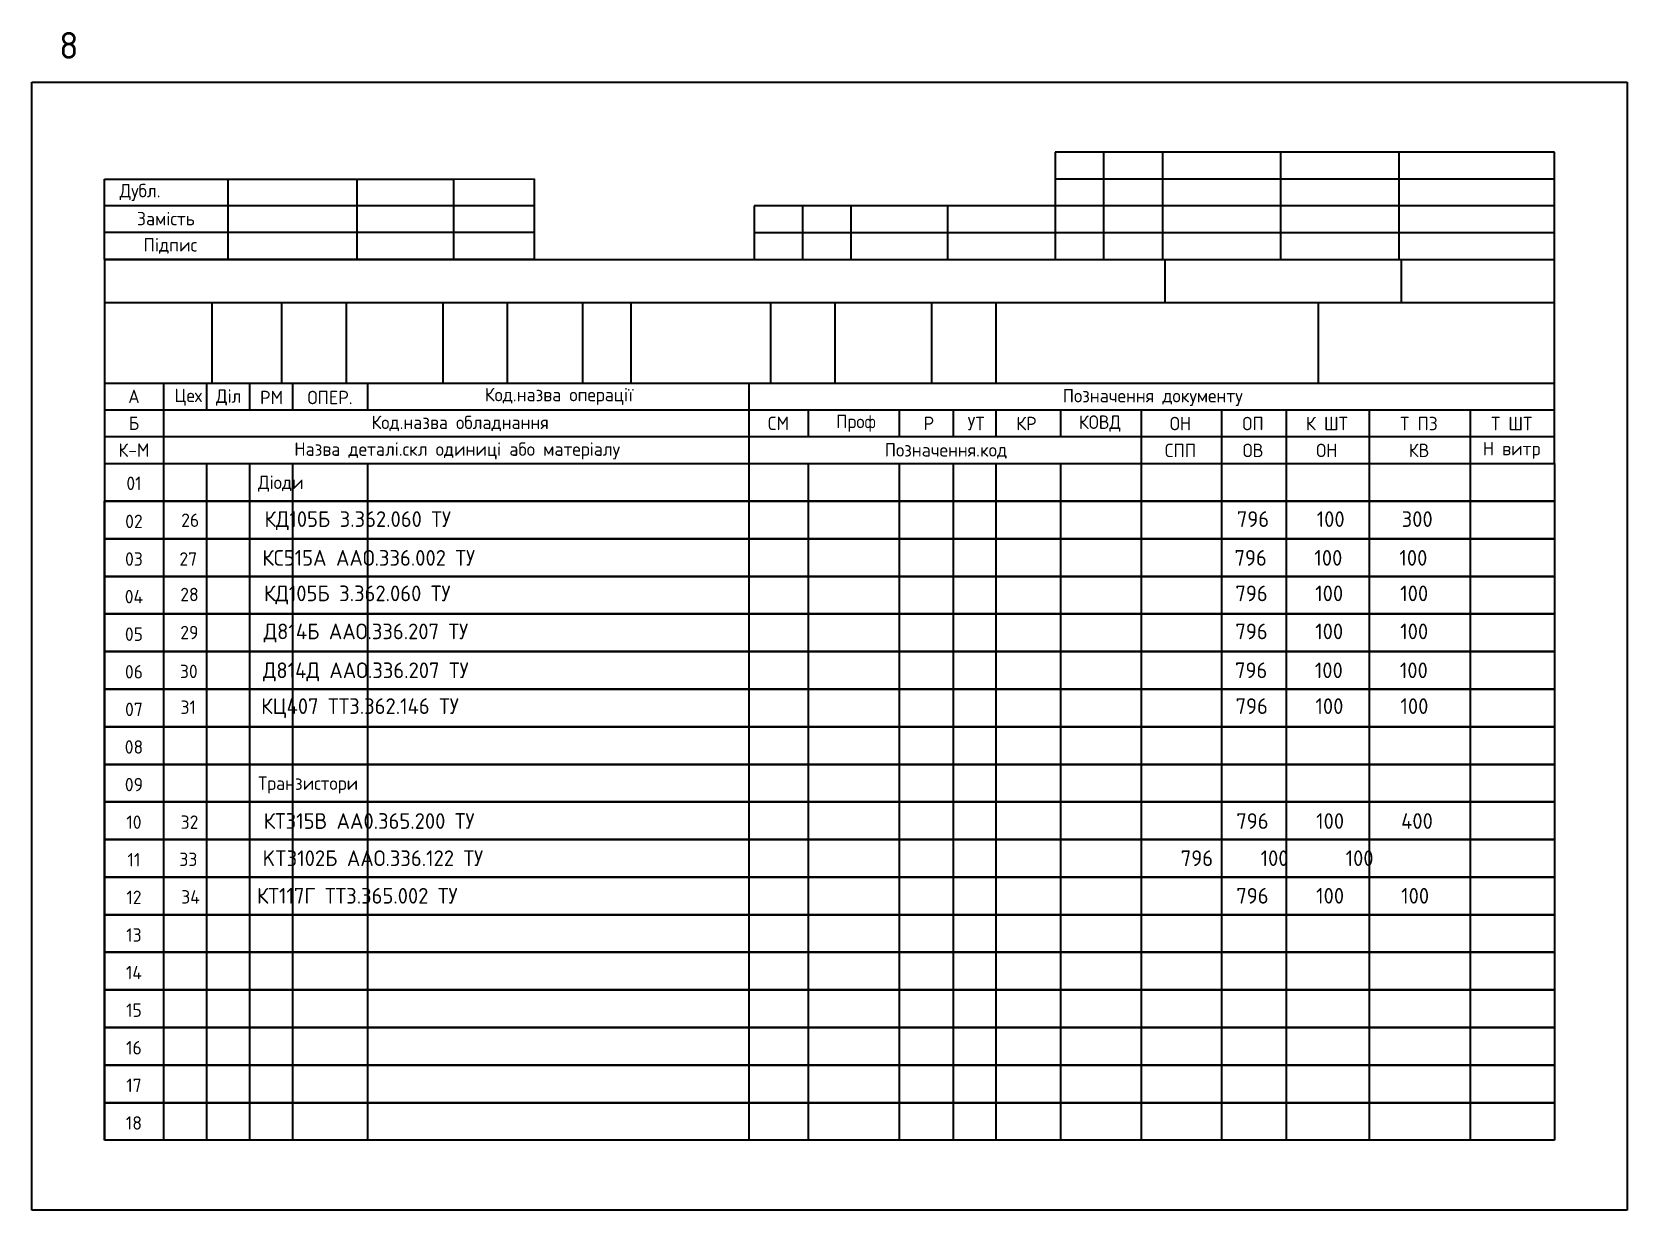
# Model space of a CAD drawing. Header units: millimetres. Extents: x -666 to 353, y -2321 to 561.
# Drawn here: x 52.6 to 349.6, y -1585 to -1365.6 of the extents above; entities that cross this region are included whole.
import ezdxf

# ---------------------------------------------------------------- set-up
doc = ezdxf.new("R2010")
doc.units = ezdxf.units.MM
doc.layers.get('0').update_dxf_attribs({"lineweight": 35})
doc.layers.add('Текст', color=7, linetype='Continuous')
doc.styles.get("Standard").update_dxf_attribs({"font": 'GOST_B.TTF'})

# ---------------------------------------------------------------- blocks, each defined once
blk = doc.blocks.new('*U7')
for p, q in [((11, 0), (270, 0)), ((11, 0), (11, -7)), ((120, 0), (120, -7)), ((131, 0), (131, -7)), ((148, 0), (148, -7)), ((158, 0), (158, -7)), ((166, 0), (166, -7)), ((178, 0), (178, -7)), ((193, 0), (193, -7)), ((208, 0), (208, -7)), ((220, 0), (220, -7)), ((235.5, 0), (235.5, -7)), ((254.3, 0), (254.3, -7)), ((270, 0), (270, -7)), ((270, -7), (11, -7))]:
    blk.add_line(p, q)

msp = doc.modelspace()

# ---------------------------------------------------------------- linework, layer by layer
for p, q in [((52.58, -1584.99), (52.58, -1374.99)), ((52.58, -1374.99), (349.58, -1374.99)), ((349.58, -1374.99), (349.58, -1584.99)), ((252.08, -1387.99), (243.08, -1387.99)), ((243.08, -1387.99), (243.08, -1397.99)), ((263.08, -1387.99), (252.08, -1387.99)), ((252.08, -1387.99), (252.08, -1407.99)), ((285.08, -1387.99), (263.08, -1387.99)), ((263.08, -1387.99), (263.08, -1407.99)), ((307.08, -1387.99), (285.08, -1387.99)), ((285.08, -1387.99), (285.08, -1407.99)), ((336.08, -1387.99), (307.08, -1387.99)), ((307.08, -1387.99), (307.08, -1407.99)), ((336.08, -1407.99), (336.08, -1387.99)), ((66.08, -1393.04), (89.08, -1393.04)), ((66.08, -1407.99), (66.08, -1393.04)), ((89.08, -1393.04), (113.08, -1393.04)), ((89.08, -1393.04), (89.08, -1407.99)), ((113.08, -1393.04), (131.08, -1393.04)), ((113.08, -1393.04), (113.08, -1407.99)), ((131.08, -1393.04), (146.08, -1392.99)), ((131.08, -1393.04), (131.08, -1407.99)), ((146.08, -1392.99), (146.08, -1397.99)), ((243.08, -1392.99), (336.08, -1392.99)), ((146.08, -1397.99), (66.08, -1397.99)), ((146.08, -1397.99), (146.08, -1402.99)), ((196.08, -1397.99), (187.08, -1397.99)), ((187.08, -1397.99), (187.08, -1407.99)), ((205.08, -1397.99), (196.08, -1397.99)), ((196.08, -1397.99), (196.08, -1407.99)), ((223.08, -1397.99), (205.08, -1397.99)), ((205.08, -1397.99), (205.08, -1407.99)), ((243.08, -1397.99), (223.08, -1397.99)), ((223.08, -1397.99), (223.08, -1407.99)), ((336.08, -1397.99), (243.08, -1397.99)), ((243.08, -1397.99), (243.08, -1407.99)), ((146.08, -1402.99), (66.08, -1402.99)), ((146.08, -1402.99), (146.08, -1407.99)), ((187.08, -1402.99), (336.08, -1402.99)), ((146.08, -1407.99), (66.08, -1407.99)), ((66.08, -1407.99), (336.08, -1407.99)), ((66.08, -1407.99), (66.08, -1415.99)), ((263.58, -1415.99), (263.58, -1407.99)), ((307.58, -1415.99), (307.58, -1407.99)), ((336.08, -1415.99), (336.08, -1407.99)), ((66.08, -1415.99), (336.08, -1415.99)), ((66.08, -1415.99), (66.08, -1420.99)), ((86.08, -1415.99), (86.08, -1430.99)), ((99.08, -1415.99), (99.08, -1430.99)), ((111.08, -1415.99), (111.08, -1430.99)), ((129.08, -1415.99), (129.08, -1430.99)), ((141.08, -1415.99), (141.08, -1430.99)), ((155.08, -1415.99), (155.08, -1430.99)), ((164.08, -1415.99), (164.08, -1430.99)), ((190.08, -1415.99), (190.08, -1430.99)), ((202.08, -1415.99), (202.08, -1430.99)), ((220.08, -1415.99), (220.08, -1430.99)), ((232.08, -1415.99), (232.08, -1430.99)), ((292.08, -1415.99), (292.08, -1430.99)), ((336.08, -1430.99), (336.08, -1415.99)), ((66.08, -1420.99), (66.08, -1425.99)), ((66.08, -1425.99), (66.08, -1430.99)), ((66.08, -1430.99), (336.08, -1430.99)), ((66.08, -1430.99), (66.08, -1435.99)), ((77.08, -1430.99), (77.08, -1445.99)), ((85.08, -1430.99), (85.08, -1435.99)), ((93.08, -1430.99), (93.08, -1435.99)), ((101.08, -1430.99), (101.08, -1435.99)), ((115.08, -1430.99), (115.08, -1435.99)), ((186.08, -1430.99), (186.08, -1435.99)), ((336.08, -1445.99), (336.08, -1430.99)), ((66.08, -1435.99), (336.08, -1435.99)), ((66.08, -1435.99), (66.08, -1445.99)), ((186.08, -1435.99), (186.08, -1440.99)), ((197.08, -1435.99), (197.08, -1440.99)), ((214.08, -1435.99), (214.08, -1440.99)), ((224.08, -1435.99), (224.08, -1440.99)), ((232.08, -1435.99), (232.08, -1440.99)), ((244.08, -1435.99), (244.08, -1440.99)), ((259.08, -1435.99), (259.08, -1440.99)), ((274.08, -1435.99), (274.08, -1440.99)), ((286.08, -1435.99), (286.08, -1440.99)), ((301.58, -1435.99), (301.58, -1440.99)), ((320.38, -1435.99), (320.38, -1440.99)), ((336.08, -1440.99), (66.08, -1440.99)), ((186.08, -1440.99), (186.08, -1445.99)), ((259.08, -1440.99), (259.08, -1445.99)), ((274.08, -1440.99), (274.08, -1445.99)), ((286.08, -1440.99), (286.08, -1445.99)), ((301.58, -1440.99), (301.58, -1445.99)), ((320.38, -1440.99), (320.38, -1445.99)), ((66.08, -1445.99), (336.08, -1445.99)), ((66.08, -1445.99), (66.08, -1571.99)), ((77.08, -1445.99), (77.08, -1571.99)), ((85.08, -1445.99), (85.08, -1459.99)), ((93.08, -1445.99), (93.08, -1459.99)), ((101.08, -1445.99), (101.08, -1459.99)), ((115.08, -1445.99), (115.08, -1459.99)), ((77.08, -1452.99), (66.08, -1452.99)), ((66.08, -1452.99), (336.08, -1452.99)), ((66.08, -1459.99), (66.08, -1452.99)), ((77.08, -1452.99), (77.08, -1459.99)), ((186.08, -1452.99), (186.08, -1459.99)), ((197.08, -1452.99), (197.08, -1459.99)), ((214.08, -1452.99), (214.08, -1459.99)), ((224.08, -1452.99), (224.08, -1459.99)), ((232.08, -1452.99), (232.08, -1459.99)), ((244.08, -1452.99), (244.08, -1459.99)), ((259.08, -1452.99), (259.08, -1459.99)), ((274.08, -1452.99), (274.08, -1459.99)), ((286.08, -1452.99), (286.08, -1459.99)), ((301.58, -1452.99), (301.58, -1459.99)), ((320.38, -1452.99), (320.38, -1459.99)), ((336.08, -1452.99), (336.08, -1459.99)), ((77.08, -1459.99), (66.08, -1459.99)), ((77.08, -1459.99), (66.08, -1459.99)), ((336.08, -1459.99), (66.08, -1459.99)), ((66.08, -1459.99), (336.08, -1459.99)), ((66.08, -1466.99), (66.08, -1459.99)), ((77.08, -1459.99), (77.08, -1466.99)), ((85.08, -1459.99), (85.08, -1466.99)), ((93.08, -1459.99), (93.08, -1466.99)), ((101.08, -1459.99), (101.08, -1466.99)), ((115.08, -1459.99), (115.08, -1466.99)), ((186.08, -1459.99), (186.08, -1466.99)), ((197.08, -1459.99), (197.08, -1466.99)), ((214.08, -1459.99), (214.08, -1466.99)), ((224.08, -1459.99), (224.08, -1466.99)), ((232.08, -1459.99), (232.08, -1466.99)), ((244.08, -1459.99), (244.08, -1466.99)), ((259.08, -1459.99), (259.08, -1466.99)), ((274.08, -1459.99), (274.08, -1466.99)), ((286.08, -1459.99), (286.08, -1466.99)), ((301.58, -1459.99), (301.58, -1466.99)), ((320.38, -1459.99), (320.38, -1466.99)), ((336.08, -1459.99), (336.08, -1466.99)), ((77.08, -1466.99), (66.08, -1466.99)), ((336.08, -1466.99), (66.08, -1466.99)), ((66.08, -1466.99), (336.08, -1466.99)), ((66.08, -1473.99), (66.08, -1466.99)), ((77.08, -1466.99), (77.08, -1473.99)), ((85.08, -1466.99), (85.08, -1473.99)), ((93.08, -1466.99), (93.08, -1473.99)), ((93.08, -1466.99), (93.08, -1473.99)), ((101.08, -1466.99), (101.08, -1473.99)), ((115.08, -1466.99), (115.08, -1473.99)), ((186.08, -1466.99), (186.08, -1473.99)), ((197.08, -1466.99), (197.08, -1473.99)), ((214.08, -1466.99), (214.08, -1473.99)), ((224.08, -1466.99), (224.08, -1473.99)), ((232.08, -1466.99), (232.08, -1473.99)), ((244.08, -1466.99), (244.08, -1473.99)), ((259.08, -1466.99), (259.08, -1473.99)), ((274.08, -1466.99), (274.08, -1473.99)), ((286.08, -1466.99), (286.08, -1473.99)), ((301.58, -1466.99), (301.58, -1473.99)), ((320.38, -1466.99), (320.38, -1473.99)), ((336.08, -1466.99), (336.08, -1473.99)), ((77.08, -1473.99), (66.08, -1473.99)), ((336.08, -1473.99), (66.08, -1473.99)), ((66.08, -1473.99), (336.08, -1473.99)), ((66.08, -1480.99), (66.08, -1473.99)), ((77.08, -1473.99), (77.08, -1480.99)), ((85.08, -1473.99), (85.08, -1480.99)), ((93.08, -1473.99), (93.08, -1480.99)), ((93.08, -1473.99), (93.08, -1480.99)), ((101.08, -1473.99), (101.08, -1480.99)), ((115.08, -1473.99), (115.08, -1480.99)), ((186.08, -1473.99), (186.08, -1480.99)), ((197.08, -1473.99), (197.08, -1480.99)), ((214.08, -1473.99), (214.08, -1480.99)), ((224.08, -1473.99), (224.08, -1480.99)), ((232.08, -1473.99), (232.08, -1480.99)), ((244.08, -1473.99), (244.08, -1480.99)), ((259.08, -1473.99), (259.08, -1480.99)), ((274.08, -1473.99), (274.08, -1480.99)), ((286.08, -1473.99), (286.08, -1480.99)), ((301.58, -1473.99), (301.58, -1480.99)), ((320.38, -1473.99), (320.38, -1480.99)), ((336.08, -1473.99), (336.08, -1480.99)), ((77.08, -1480.99), (66.08, -1480.99)), ((77.08, -1480.99), (66.08, -1480.99)), ((336.08, -1480.99), (66.08, -1480.99)), ((66.08, -1480.99), (336.08, -1480.99)), ((66.08, -1487.99), (66.08, -1480.99)), ((77.08, -1480.99), (77.08, -1487.99)), ((85.08, -1480.99), (85.08, -1487.99)), ((93.08, -1480.99), (93.08, -1487.99)), ((93.08, -1480.99), (93.08, -1487.99)), ((101.08, -1480.99), (101.08, -1487.99)), ((115.08, -1480.99), (115.08, -1487.99)), ((186.08, -1480.99), (186.08, -1487.99)), ((197.08, -1480.99), (197.08, -1487.99)), ((214.08, -1480.99), (214.08, -1487.99)), ((224.08, -1480.99), (224.08, -1487.99)), ((232.08, -1480.99), (232.08, -1487.99)), ((244.08, -1480.99), (244.08, -1487.99)), ((259.08, -1480.99), (259.08, -1487.99)), ((274.08, -1480.99), (274.08, -1487.99)), ((286.08, -1480.99), (286.08, -1487.99)), ((301.58, -1480.99), (301.58, -1487.99)), ((320.38, -1480.99), (320.38, -1487.99)), ((336.08, -1480.99), (336.08, -1487.99)), ((77.08, -1487.99), (66.08, -1487.99)), ((336.08, -1487.99), (66.08, -1487.99)), ((66.08, -1487.99), (336.08, -1487.99)), ((66.08, -1494.99), (66.08, -1487.99)), ((77.08, -1487.99), (77.08, -1494.99)), ((85.08, -1487.99), (85.08, -1494.99)), ((93.08, -1487.99), (93.08, -1494.99)), ((93.08, -1487.99), (93.08, -1494.99)), ((101.08, -1487.99), (101.08, -1494.99)), ((115.08, -1487.99), (115.08, -1494.99)), ((186.08, -1487.99), (186.08, -1494.99)), ((197.08, -1487.99), (197.08, -1494.99)), ((214.08, -1487.99), (214.08, -1494.99)), ((224.08, -1487.99), (224.08, -1494.99)), ((232.08, -1487.99), (232.08, -1494.99)), ((244.08, -1487.99), (244.08, -1494.99)), ((259.08, -1487.99), (259.08, -1494.99)), ((274.08, -1487.99), (274.08, -1494.99)), ((286.08, -1487.99), (286.08, -1494.99)), ((301.58, -1487.99), (301.58, -1494.99)), ((320.38, -1487.99), (320.38, -1494.99)), ((336.08, -1487.99), (336.08, -1494.99)), ((77.08, -1494.99), (66.08, -1494.99)), ((336.08, -1494.99), (66.08, -1494.99)), ((66.08, -1494.99), (336.08, -1494.99)), ((66.08, -1501.99), (66.08, -1494.99)), ((77.08, -1494.99), (77.08, -1501.99)), ((85.08, -1494.99), (85.08, -1501.99)), ((93.08, -1494.99), (93.08, -1501.99)), ((101.08, -1494.99), (101.08, -1501.99)), ((115.08, -1494.99), (115.08, -1501.99)), ((186.08, -1494.99), (186.08, -1501.99)), ((197.08, -1494.99), (197.08, -1501.99)), ((214.08, -1494.99), (214.08, -1501.99)), ((224.08, -1494.99), (224.08, -1501.99)), ((232.08, -1494.99), (232.08, -1501.99)), ((244.08, -1494.99), (244.08, -1501.99)), ((259.08, -1494.99), (259.08, -1501.99)), ((274.08, -1494.99), (274.08, -1501.99)), ((286.08, -1494.99), (286.08, -1501.99)), ((301.58, -1494.99), (301.58, -1501.99)), ((320.38, -1494.99), (320.38, -1501.99)), ((336.08, -1494.99), (336.08, -1501.99)), ((77.08, -1501.99), (66.08, -1501.99)), ((77.08, -1501.99), (66.08, -1501.99)), ((336.08, -1501.99), (66.08, -1501.99)), ((66.08, -1501.99), (336.08, -1501.99)), ((66.08, -1508.99), (66.08, -1501.99)), ((77.08, -1501.99), (77.08, -1508.99)), ((85.08, -1501.99), (85.08, -1508.99)), ((93.08, -1501.99), (93.08, -1508.99)), ((101.08, -1501.99), (101.08, -1508.99)), ((115.08, -1501.99), (115.08, -1508.99)), ((186.08, -1501.99), (186.08, -1508.99)), ((197.08, -1501.99), (197.08, -1508.99)), ((214.08, -1501.99), (214.08, -1508.99)), ((224.08, -1501.99), (224.08, -1508.99)), ((232.08, -1501.99), (232.08, -1508.99)), ((244.08, -1501.99), (244.08, -1508.99)), ((259.08, -1501.99), (259.08, -1508.99)), ((274.08, -1501.99), (274.08, -1508.99)), ((286.08, -1501.99), (286.08, -1508.99)), ((301.58, -1501.99), (301.58, -1508.99)), ((320.38, -1501.99), (320.38, -1508.99)), ((336.08, -1501.99), (336.08, -1508.99)), ((77.08, -1508.99), (66.08, -1508.99)), ((336.08, -1508.99), (66.08, -1508.99)), ((66.08, -1508.99), (336.08, -1508.99)), ((66.08, -1515.99), (66.08, -1508.99)), ((77.08, -1508.99), (77.08, -1515.99)), ((85.08, -1508.99), (85.08, -1515.99)), ((93.08, -1508.99), (93.08, -1515.99)), ((101.08, -1508.99), (101.08, -1515.99)), ((115.08, -1508.99), (115.08, -1515.99)), ((186.08, -1508.99), (186.08, -1515.99)), ((197.08, -1508.99), (197.08, -1515.99)), ((214.08, -1508.99), (214.08, -1515.99)), ((224.08, -1508.99), (224.08, -1515.99)), ((232.08, -1508.99), (232.08, -1515.99)), ((244.08, -1508.99), (244.08, -1515.99)), ((259.08, -1508.99), (259.08, -1515.99)), ((274.08, -1508.99), (274.08, -1515.99)), ((286.08, -1508.99), (286.08, -1515.99)), ((301.58, -1508.99), (301.58, -1515.99)), ((320.38, -1508.99), (320.38, -1515.99)), ((336.08, -1508.99), (336.08, -1515.99)), ((77.08, -1515.99), (66.08, -1515.99)), ((336.08, -1515.99), (66.08, -1515.99)), ((66.08, -1515.99), (336.08, -1515.99)), ((66.08, -1522.99), (66.08, -1515.99)), ((77.08, -1515.99), (77.08, -1522.99)), ((85.08, -1515.99), (85.08, -1522.99)), ((93.08, -1515.99), (93.08, -1522.99)), ((101.08, -1515.99), (101.08, -1522.99)), ((115.08, -1515.99), (115.08, -1522.99)), ((186.08, -1515.99), (186.08, -1522.99)), ((197.08, -1515.99), (197.08, -1522.99)), ((214.08, -1515.99), (214.08, -1522.99)), ((224.08, -1515.99), (224.08, -1522.99)), ((232.08, -1515.99), (232.08, -1522.99)), ((244.08, -1515.99), (244.08, -1522.99)), ((259.08, -1515.99), (259.08, -1522.99)), ((274.08, -1515.99), (274.08, -1522.99)), ((286.08, -1515.99), (286.08, -1522.99)), ((301.58, -1515.99), (301.58, -1522.99)), ((320.38, -1515.99), (320.38, -1522.99)), ((336.08, -1515.99), (336.08, -1522.99)), ((77.08, -1522.99), (66.08, -1522.99)), ((77.08, -1522.99), (66.08, -1522.99)), ((336.08, -1522.99), (66.08, -1522.99)), ((66.08, -1522.99), (336.08, -1522.99)), ((66.08, -1529.99), (66.08, -1522.99)), ((77.08, -1522.99), (77.08, -1529.99)), ((85.08, -1522.99), (85.08, -1529.99)), ((93.08, -1522.99), (93.08, -1529.99)), ((101.08, -1522.99), (101.08, -1529.99)), ((115.08, -1522.99), (115.08, -1529.99)), ((186.08, -1522.99), (186.08, -1529.99)), ((197.08, -1522.99), (197.08, -1529.99)), ((214.08, -1522.99), (214.08, -1529.99)), ((224.08, -1522.99), (224.08, -1529.99)), ((232.08, -1522.99), (232.08, -1529.99)), ((244.08, -1522.99), (244.08, -1529.99)), ((259.08, -1522.99), (259.08, -1529.99)), ((274.08, -1522.99), (274.08, -1529.99)), ((286.08, -1522.99), (286.08, -1529.99)), ((301.58, -1522.99), (301.58, -1529.99)), ((320.38, -1522.99), (320.38, -1529.99)), ((336.08, -1522.99), (336.08, -1529.99)), ((77.08, -1529.99), (66.08, -1529.99)), ((336.08, -1529.99), (66.08, -1529.99)), ((66.08, -1529.99), (336.08, -1529.99)), ((66.08, -1536.99), (66.08, -1529.99)), ((77.08, -1529.99), (77.08, -1536.99)), ((85.08, -1529.99), (85.08, -1536.99)), ((93.08, -1529.99), (93.08, -1536.99)), ((101.08, -1529.99), (101.08, -1536.99)), ((115.08, -1529.99), (115.08, -1536.99)), ((186.08, -1529.99), (186.08, -1536.99)), ((197.08, -1529.99), (197.08, -1536.99)), ((214.08, -1529.99), (214.08, -1536.99)), ((224.08, -1529.99), (224.08, -1536.99)), ((232.08, -1529.99), (232.08, -1536.99)), ((244.08, -1529.99), (244.08, -1536.99)), ((259.08, -1529.99), (259.08, -1536.99)), ((274.08, -1529.99), (274.08, -1536.99)), ((286.08, -1529.99), (286.08, -1536.99)), ((301.58, -1529.99), (301.58, -1536.99)), ((320.38, -1529.99), (320.38, -1536.99)), ((336.08, -1529.99), (336.08, -1536.99)), ((77.08, -1536.99), (66.08, -1536.99)), ((336.08, -1536.99), (66.08, -1536.99)), ((66.08, -1536.99), (336.08, -1536.99)), ((66.08, -1543.99), (66.08, -1536.99)), ((77.08, -1536.99), (77.08, -1543.99)), ((85.08, -1536.99), (85.08, -1543.99)), ((93.08, -1536.99), (93.08, -1543.99)), ((101.08, -1536.99), (101.08, -1543.99)), ((115.08, -1536.99), (115.08, -1543.99)), ((186.08, -1536.99), (186.08, -1543.99)), ((197.08, -1536.99), (197.08, -1543.99)), ((214.08, -1536.99), (214.08, -1543.99)), ((224.08, -1536.99), (224.08, -1543.99)), ((232.08, -1536.99), (232.08, -1543.99)), ((244.08, -1536.99), (244.08, -1543.99)), ((259.08, -1536.99), (259.08, -1543.99)), ((274.08, -1536.99), (274.08, -1543.99)), ((286.08, -1536.99), (286.08, -1543.99)), ((301.58, -1536.99), (301.58, -1543.99)), ((320.38, -1536.99), (320.38, -1543.99)), ((336.08, -1536.99), (336.08, -1543.99)), ((77.08, -1543.99), (66.08, -1543.99)), ((77.08, -1543.99), (66.08, -1543.99)), ((336.08, -1543.99), (66.08, -1543.99)), ((66.08, -1543.99), (336.08, -1543.99)), ((66.08, -1550.99), (66.08, -1543.99)), ((77.08, -1543.99), (77.08, -1550.99)), ((85.08, -1543.99), (85.08, -1550.99)), ((93.08, -1543.99), (93.08, -1550.99)), ((101.08, -1543.99), (101.08, -1550.99)), ((115.08, -1543.99), (115.08, -1550.99)), ((186.08, -1543.99), (186.08, -1550.99)), ((197.08, -1543.99), (197.08, -1550.99)), ((214.08, -1543.99), (214.08, -1550.99)), ((224.08, -1543.99), (224.08, -1550.99)), ((232.08, -1543.99), (232.08, -1550.99)), ((244.08, -1543.99), (244.08, -1550.99)), ((259.08, -1543.99), (259.08, -1550.99)), ((274.08, -1543.99), (274.08, -1550.99)), ((286.08, -1543.99), (286.08, -1550.99)), ((301.58, -1543.99), (301.58, -1550.99)), ((320.38, -1543.99), (320.38, -1550.99)), ((336.08, -1543.99), (336.08, -1550.99)), ((77.08, -1550.99), (66.08, -1550.99)), ((336.08, -1550.99), (66.08, -1550.99)), ((66.08, -1550.99), (336.08, -1550.99)), ((66.08, -1557.99), (66.08, -1550.99)), ((77.08, -1550.99), (77.08, -1557.99)), ((85.08, -1550.99), (85.08, -1557.99)), ((93.08, -1550.99), (93.08, -1557.99)), ((101.08, -1550.99), (101.08, -1557.99)), ((115.08, -1550.99), (115.08, -1557.99)), ((186.08, -1550.99), (186.08, -1557.99)), ((197.08, -1550.99), (197.08, -1557.99)), ((214.08, -1550.99), (214.08, -1557.99)), ((224.08, -1550.99), (224.08, -1557.99)), ((232.08, -1550.99), (232.08, -1557.99)), ((244.08, -1550.99), (244.08, -1557.99)), ((259.08, -1550.99), (259.08, -1557.99)), ((274.08, -1550.99), (274.08, -1557.99)), ((286.08, -1550.99), (286.08, -1557.99)), ((301.58, -1550.99), (301.58, -1557.99)), ((320.38, -1550.99), (320.38, -1557.99)), ((336.08, -1550.99), (336.08, -1557.99)), ((77.08, -1557.99), (66.08, -1557.99)), ((336.08, -1557.99), (66.08, -1557.99)), ((66.08, -1557.99), (336.08, -1557.99)), ((66.08, -1564.99), (66.08, -1557.99)), ((77.08, -1557.99), (77.08, -1564.99)), ((85.08, -1557.99), (85.08, -1564.99)), ((93.08, -1557.99), (93.08, -1564.99)), ((101.08, -1557.99), (101.08, -1564.99)), ((115.08, -1557.99), (115.08, -1564.99)), ((186.08, -1557.99), (186.08, -1564.99)), ((197.08, -1557.99), (197.08, -1564.99)), ((214.08, -1557.99), (214.08, -1564.99)), ((224.08, -1557.99), (224.08, -1564.99)), ((232.08, -1557.99), (232.08, -1564.99)), ((244.08, -1557.99), (244.08, -1564.99)), ((259.08, -1557.99), (259.08, -1564.99)), ((274.08, -1557.99), (274.08, -1564.99)), ((286.08, -1557.99), (286.08, -1564.99)), ((301.58, -1557.99), (301.58, -1564.99)), ((320.38, -1557.99), (320.38, -1564.99)), ((336.08, -1557.99), (336.08, -1564.99)), ((77.08, -1564.99), (66.08, -1564.99)), ((77.08, -1564.99), (66.08, -1564.99)), ((336.08, -1564.99), (66.08, -1564.99)), ((66.08, -1564.99), (336.08, -1564.99)), ((66.08, -1571.99), (66.08, -1564.99)), ((77.08, -1564.99), (77.08, -1571.99)), ((85.08, -1564.99), (85.08, -1571.99)), ((93.08, -1564.99), (93.08, -1571.99)), ((101.08, -1564.99), (101.08, -1571.99)), ((115.08, -1564.99), (115.08, -1571.99)), ((186.08, -1564.99), (186.08, -1571.99)), ((197.08, -1564.99), (197.08, -1571.99)), ((214.08, -1564.99), (214.08, -1571.99)), ((224.08, -1564.99), (224.08, -1571.99)), ((232.08, -1564.99), (232.08, -1571.99)), ((244.08, -1564.99), (244.08, -1571.99)), ((259.08, -1564.99), (259.08, -1571.99)), ((274.08, -1564.99), (274.08, -1571.99)), ((286.08, -1564.99), (286.08, -1571.99)), ((301.58, -1564.99), (301.58, -1571.99)), ((320.38, -1564.99), (320.38, -1571.99)), ((336.08, -1564.99), (336.08, -1571.99)), ((77.08, -1571.99), (66.08, -1571.99)), ((77.08, -1571.99), (66.08, -1571.99)), ((77.08, -1571.99), (66.08, -1571.99)), ((336.08, -1571.99), (66.08, -1571.99)), ((349.58, -1584.99), (52.58, -1584.99))]:
    msp.add_line(p, q)

# ---------------------------------------------------------------- block references
msp.add_blockref('*U7', (66.08, -1445.99))

# ---------------------------------------------------------------- texts
for s, width, insert, char_height, attachment_point in [('8 ', 47.0929, (57.66, -1365.63), 5, 1), (' Дубл.', 11.5, (71.96, -1395.51), 2.5, 5), (' {\\H1.25x;Замість}', 21.2493, (76.92, -1400.38), 2, 5), (' Підпис', 23, (77.58, -1405.46), 2.5, 5), ('А', 11, (71.58, -1433.49), 2.5, 5), ('Цех', 8, (81.68, -1433.64), 2.5, 5), ('Діл', 8, (89.21, -1433.69), 2.5, 5), ('РМ', 8, (97.21, -1433.69), 2.5, 5), ('ОПЕР.', 8, (108.1, -1433.69), 2.5, 5), ('Код.назва операції', 39.3298, (150.75, -1433.49), 2.5, 5), ('Позначення документу', 48.0694, (261.25, -1433.69), 2.5, 5), ('Б', 11, (71.58, -1438.49), 2.5, 5), ('Код.назва обладнання', 39.3298, (132.31, -1438.52), 2.5, 5), ('СМ', 11, (191.58, -1438.49), 2.5, 5), ('Проф', 11, (206, -1438.49), 2.5, 5), ('Р', 10, (219.58, -1438.49), 2.5, 5), ('УТ', 6.25, (228.37, -1438.54), 2.5, 5), ('КР', 6.25, (237.76, -1438.54), 2.5, 5), ('КОВД', 6.25, (251.43, -1438.54), 2.5, 5), ('ОН', 6.25, (266.43, -1438.54), 2.5, 5), ('ОП', 6.25, (279.93, -1438.54), 2.5, 5), ('К ШТ', 9.2284, (293.68, -1438.54), 2.5, 5), ('Т ПЗ', 8.9576, (310.83, -1438.54), 2.5, 5), ('Т ШТ', 9.6346, (328.08, -1438.54), 2.5, 5), ('К-М', 11, (71.58, -1443.49), 2.5, 5), ('Назва деталі.скл одиниці або матеріалу', 81.2961, (131.75, -1443.64), 2.5, 5), ('Позначення.код', 48.0694, (222.75, -1443.64), 2.5, 5), ('СПП', 6.25, (266.43, -1443.54), 2.5, 5), ('ОВ', 6.25, (279.93, -1443.54), 2.5, 5), ('ОН', 9.2284, (293.68, -1443.54), 2.5, 5), ('КВ', 8.9576, (310.83, -1443.54), 2.5, 5), ('Н витр', 11.3668, (328.08, -1443.54), 2.5, 5), ('01', 11, (71.58, -1449.67), 2.5, 5), ('02', 11, (71.58, -1456.76), 2.5, 5), ('03', 11, (71.58, -1463.76), 2.5, 5), ('04', 11, (71.58, -1470.76), 2.5, 5), ('05', 11, (71.58, -1477.76), 2.5, 5), ('06', 11, (71.58, -1484.76), 2.5, 5), ('07', 11, (71.58, -1491.76), 2.5, 5), ('08', 11, (71.58, -1498.76), 2.5, 5), ('09', 11, (71.58, -1505.76), 2.5, 5), ('10', 11, (71.58, -1512.76), 2.5, 5), ('11', 11, (71.58, -1519.76), 2.5, 5), ('12', 11, (71.58, -1526.76), 2.5, 5), ('13', 11, (71.58, -1533.76), 2.5, 5), ('14', 11, (71.58, -1540.76), 2.5, 5), ('15', 11, (71.58, -1547.76), 2.5, 5), ('16', 11, (71.58, -1554.76), 2.5, 5), ('17', 11, (71.58, -1561.76), 2.5, 5), ('18', 11, (71.58, -1568.76), 2.5, 5)]:
    msp.add_mtext_dynamic_manual_height_columns(s, width=width, gutter_width=12.5, heights=[0], dxfattribs=dict(insert=insert, char_height=char_height, attachment_point=attachment_point))
at = {"layer": 'Текст', "char_height": 2.5, "attachment_point": 4}
for s, width, heights, insert in [(' Діоди', 93, [6.25], (93.17, -1449.74)), ('  26        {\\H1.1667x;КД105Б 3.362.060 ТУ^I^I^I^I^I^I^I^I^I^I                            796     100      300}', 243.3, [6.86], (77.34, -1456.63)), ('  27        {\\H1.1667x;КС515А ААО.336.002 ТУ                         ^I^I^I^I^I^I^I^I           796     100      100}', 243.3, [6.29], (77.01, -1463.55)), ('  28        {\\H1.1667x;КД105Б 3.362.060 ТУ^I^I^I^I^I^I^I^I^I^I^I^I^I           796     100      100}', 243.3, [6.24], (77.17, -1470.46)), ('\\pt66.792,76.333,85.875,95.418,104.96,114.5,124.04,133.58,143.13,152.67,160,170,180;  29        {\\H1.1667x;Д814Б ААО.336.207 ТУ^I^I^I^I^I^I^I^I^I^I^I^I^I           796     100      100}', 243.3, [6.68], (77.17, -1477.54)), ('\\pt66.792,76.333,85.875,95.418,104.96,114.5,124.04,133.58,143.13,152.67,160,170,180;  30        {\\H1.1667x;Д814Д ААО.336.207 ТУ^I^I^I^I^I^I^I^I^I^I^I^I^I           796     100      100}', 243.3, [6.68], (77.1, -1484.78)), ('\\pt66.792,76.333,85.875,95.418,104.96,114.5,124.04,133.58,143.13,152.67,160,170,180;  31        {\\H1.1667x;КЦ407 ТТЗ.362.146 ТУ^I^I^I^I   ^I^I^I^I^I^I^I^I^I           796     100      100}', 243.3, [6.68], (77.21, -1491.55)), (' Транзистори', 93, [6.25], (93.17, -1505.84)), ('  32        {\\H1.1667x;КТ315В АА0.365.200 ТУ^I^I^I^I^I^I^I^I^I^I                            796     100      400}', 243.3, [6.86], (77.24, -1512.55)), ('  33        {\\H1.1667x;KT3102Б ААО.336.122 ТУ^I                      ^I^I^I^I^I^I^I^I           796     100      100}', 243.3, [6.29], (77, -1519.47)), ('  34       {\\H1.1667x;КТ117Г ТТ3.365.002 ТУ^I^I^I^I^I^I^I^I^I^I^I^I^I           796     100      100}', 243.3, [6.24], (77.34, -1526.47))]:
    msp.add_mtext_dynamic_manual_height_columns(s, width=width, gutter_width=12.5, heights=heights, dxfattribs=dict(at, insert=insert))

doc.saveas('drawing.dxf')
